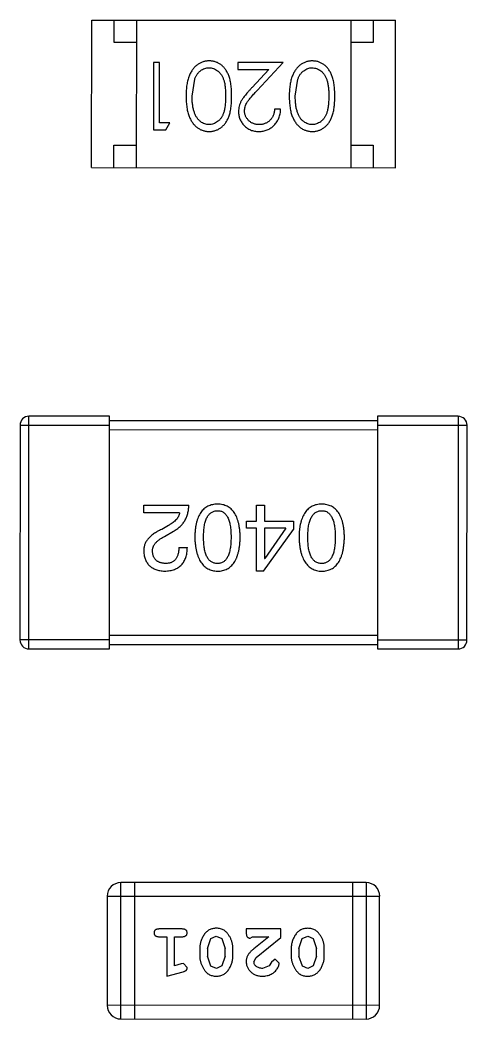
# Model space of a CAD drawing. Header units: inches. Extents: x -29 to 164, y -51 to 83.
# Drawn here: x 120.006 to 121.007, y 1.07 to 3.303 of the extents above; entities that cross this region are included whole.
import ezdxf

# ---------------------------------------------------------------- set-up
doc = ezdxf.new("R2010")
doc.units = ezdxf.units.IN
doc.header["$LTSCALE"] = 1.21
doc.header["$MEASUREMENT"] = 0
doc.layers.get('0').update_dxf_attribs({"linetype": 'CONTINUOUS'})

msp = doc.modelspace()

# ---------------------------------------------------------------- linework, layer by layer
at = {"color": 7, "linetype": 'Continuous'}
for p, q in [((120.1668, 2.9728), (120.1669, 3.3028)), ((120.1669, 3.3028), (120.8469, 3.3027)), ((120.2169, 3.2528), (120.2169, 3.3028)), ((120.2669, 3.3028), (120.2668, 2.9728)), ((120.7469, 3.3027), (120.7468, 2.9727)), ((120.7969, 3.3027), (120.7969, 3.2527)), ((120.8468, 2.9727), (120.8469, 3.3027)), ((120.2669, 3.2528), (120.2169, 3.2528)), ((120.7969, 3.2527), (120.7469, 3.2527)), ((120.305, 3.2075), (120.305, 3.0575)), ((120.3185, 3.2075), (120.305, 3.2075)), ((120.3185, 3.0729), (120.3185, 3.2075)), ((120.4935, 3.2075), (120.4935, 3.1921)), ((120.5954, 3.2075), (120.4935, 3.2075)), ((120.5372, 3.1454), (120.5954, 3.2075)), ((120.4935, 3.1921), (120.5633, 3.1921)), ((120.5633, 3.1921), (120.5258, 3.1521)), ((120.3916, 3.1325), (120.3973, 3.1702)), ((120.6223, 3.1325), (120.628, 3.1702)), ((120.5896, 3.1036), (120.5762, 3.1036)), ((120.3416, 3.0729), (120.3185, 3.0729)), ((120.3327, 3.0575), (120.3416, 3.0729)), ((120.305, 3.0575), (120.3327, 3.0575)), ((120.2168, 2.9728), (120.2168, 3.0228)), ((120.2168, 3.0228), (120.2668, 3.0228)), ((120.7468, 3.0227), (120.7968, 3.0227)), ((120.7968, 3.0227), (120.7968, 2.9727)), ((120.1668, 2.9728), (120.8468, 2.9727)), ((120.0265, 1.8972), (120.0266, 2.4172)), ((120.2066, 2.4172), (120.0266, 2.4172)), ((120.2065, 1.8972), (120.2066, 2.4172)), ((120.8066, 2.417), (120.8065, 1.897)), ((120.9866, 2.417), (120.8066, 2.417)), ((120.9866, 2.417), (120.9865, 1.897)), ((120.0066, 2.3972), (120.0065, 1.9172)), ((120.0066, 2.3972), (120.2066, 2.3972)), ((120.8066, 2.407), (120.2066, 2.4072)), ((120.8066, 2.397), (121.0066, 2.397)), ((121.0065, 1.917), (121.0066, 2.397)), ((120.2066, 2.3872), (120.8066, 2.387)), ((120.2834, 2.2012), (120.2834, 2.2184)), ((120.2834, 2.2184), (120.3842, 2.2184)), ((120.5354, 2.1823), (120.5354, 2.2184)), ((120.5354, 2.2184), (120.5535, 2.2184)), ((120.5535, 2.2184), (120.5534, 2.1823)), ((120.3637, 2.2012), (120.2834, 2.2012)), ((120.3391, 2.1733), (120.3236, 2.1643)), ((120.5133, 2.1667), (120.5133, 2.1823)), ((120.5133, 2.1823), (120.5354, 2.1823)), ((120.5354, 2.1667), (120.5133, 2.1667)), ((120.5354, 2.0708), (120.5354, 2.1667)), ((120.5534, 2.1823), (120.6182, 2.1823)), ((120.5534, 2.1667), (120.5534, 2.0995)), ((120.601, 2.1667), (120.5534, 2.1667)), ((120.601, 2.1667), (120.5542, 2.0995)), ((120.6182, 2.1823), (120.6182, 2.1642)), ((120.3301, 2.1487), (120.3498, 2.1602)), ((120.551, 2.0708), (120.6182, 2.1642)), ((120.3621, 2.1241), (120.3809, 2.1241)), ((120.5534, 2.0995), (120.5542, 2.0995)), ((120.551, 2.0708), (120.5354, 2.0708)), ((120.8065, 1.927), (120.2065, 1.9272)), ((120.2065, 1.9172), (120.0065, 1.9172)), ((120.2065, 1.9072), (120.8065, 1.907)), ((121.0065, 1.917), (120.8065, 1.917)), ((120.0265, 1.8972), (120.2065, 1.8972)), ((120.8065, 1.897), (120.9865, 1.897)), ((120.232, 1.07), (120.232, 1.3748)), ((120.7807, 1.3747), (120.232, 1.3748)), ((120.2625, 1.3748), (120.2624, 1.07)), ((120.7502, 1.3747), (120.7501, 1.0699)), ((120.7807, 1.3747), (120.7806, 1.0699)), ((120.2015, 1.3443), (120.2015, 1.1005)), ((120.2015, 1.3443), (120.8111, 1.3442)), ((120.8111, 1.1004), (120.8111, 1.3442)), ((120.3695, 1.2711), (120.3175, 1.2711)), ((120.3175, 1.2538), (120.3348, 1.2538)), ((120.3348, 1.2538), (120.3348, 1.1657)), ((120.3521, 1.1889), (120.3521, 1.2538)), ((120.3521, 1.2538), (120.3695, 1.2538)), ((120.4333, 1.2496), (120.4456, 1.2554)), ((120.4456, 1.2554), (120.4578, 1.2501)), ((120.5126, 1.2711), (120.5126, 1.2632)), ((120.5897, 1.2711), (120.5126, 1.2711)), ((120.5213, 1.2507), (120.5268, 1.2538)), ((120.5268, 1.2538), (120.563, 1.2538)), ((120.563, 1.2538), (120.5294, 1.2268)), ((120.5347, 1.2072), (120.5897, 1.2522)), ((120.5897, 1.2522), (120.5897, 1.2711)), ((120.6378, 1.2495), (120.6501, 1.2553)), ((120.6501, 1.2553), (120.6623, 1.2501)), ((120.4261, 1.2278), (120.4333, 1.2496)), ((120.4578, 1.2501), (120.4654, 1.2278)), ((120.6306, 1.2278), (120.6378, 1.2495)), ((120.6623, 1.2501), (120.6699, 1.2278)), ((120.4088, 1.2281), (120.4088, 1.2103)), ((120.4261, 1.2278), (120.4261, 1.2106)), ((120.4336, 1.1883), (120.4261, 1.2106)), ((120.4654, 1.2106), (120.4582, 1.1888)), ((120.4654, 1.2106), (120.4654, 1.2278)), ((120.4827, 1.2103), (120.4827, 1.2281)), ((120.5299, 1.1975), (120.5347, 1.2072)), ((120.6133, 1.228), (120.6133, 1.2103)), ((120.6306, 1.2278), (120.6306, 1.2106)), ((120.6382, 1.1883), (120.6306, 1.2106)), ((120.6699, 1.2106), (120.6627, 1.1888)), ((120.6699, 1.2106), (120.6699, 1.2278)), ((120.6872, 1.2103), (120.6872, 1.228)), ((120.3672, 1.193), (120.3521, 1.1889)), ((120.3726, 1.1941), (120.3672, 1.193)), ((120.3805, 1.1848), (120.3726, 1.1941)), ((120.4458, 1.183), (120.4336, 1.1883)), ((120.4582, 1.1888), (120.4458, 1.183)), ((120.5643, 1.1884), (120.5494, 1.183)), ((120.5692, 1.1969), (120.5643, 1.1884)), ((120.5777, 1.2034), (120.5692, 1.1969)), ((120.5865, 1.195), (120.5777, 1.2034)), ((120.6503, 1.183), (120.6382, 1.1883)), ((120.6627, 1.1888), (120.6503, 1.183)), ((120.3348, 1.1657), (120.3714, 1.1756)), ((120.8111, 1.1004), (120.2015, 1.1005)), ((120.232, 1.07), (120.7806, 1.0699))]:
    msp.add_line(p, q, dxfattribs=at)
for centre, radius, start, end in [((120.0266, 2.3972), 0.02, 89.988, 179.988), ((120.9866, 2.397), 0.02, 359.988, 89.988), ((120.0265, 1.9172), 0.02, 179.988, 269.988), ((120.9865, 1.917), 0.02, 269.988, 359.988), ((120.232, 1.3443), 0.0305, 89.988, 179.988), ((120.7807, 1.3442), 0.0305, 359.988, 89.988), ((120.232, 1.1005), 0.0305, 179.988, 269.988), ((120.7806, 1.1004), 0.0305, 269.988, 359.988)]:
    msp.add_arc(centre, radius, start, end, dxfattribs=at)
for points, knots in [([(120.4299, 3.2114), (120.4287, 3.2113), (120.4263, 3.2113), (120.4228, 3.2109), (120.4194, 3.2102), (120.416, 3.2093), (120.4128, 3.2081), (120.4096, 3.2066), (120.4065, 3.2049), (120.4035, 3.2029), (120.4006, 3.2006), (120.3978, 3.1981), (120.3952, 3.1953), (120.3928, 3.1923), (120.3906, 3.189), (120.3885, 3.1854), (120.3866, 3.1816), (120.3848, 3.1775), (120.3832, 3.1732), (120.3819, 3.1684), (120.3807, 3.1633), (120.3797, 3.1579), (120.379, 3.1521), (120.3785, 3.1459), (120.3782, 3.1393), (120.3781, 3.1349), (120.3781, 3.1326)], [0, 0, 0, 0, 0.033824, 0.067298, 0.10028, 0.133019, 0.165736, 0.198792, 0.232372, 0.266409, 0.301016, 0.336196, 0.371972, 0.408574, 0.446394, 0.485225, 0.525372, 0.567224, 0.611081, 0.65775, 0.70702, 0.759235, 0.814484, 0.873227, 0.934937, 1, 1, 1, 1]), ([(120.3973, 3.1702), (120.3976, 3.1713), (120.3984, 3.1733), (120.3997, 3.1763), (120.4012, 3.179), (120.4028, 3.1815), (120.4046, 3.1838), (120.4064, 3.186), (120.4084, 3.1879), (120.4112, 3.1901), (120.4149, 3.1925), (120.4196, 3.1945), (120.4245, 3.1958), (120.4278, 3.1959), (120.4294, 3.196)], [0, 0, 0, 0, 0.075949, 0.148549, 0.218996, 0.286119, 0.351826, 0.416074, 0.478265, 0.540325, 0.660405, 0.774606, 0.887187, 1, 1, 1, 1]), ([(120.4294, 3.196), (120.4311, 3.1959), (120.4344, 3.1957), (120.4393, 3.1944), (120.444, 3.1923), (120.4478, 3.19), (120.4506, 3.1877), (120.4527, 3.1857), (120.4546, 3.1836), (120.4563, 3.1813), (120.458, 3.1788), (120.4594, 3.1761), (120.4608, 3.1732), (120.462, 3.17), (120.4631, 3.1666), (120.4641, 3.1629), (120.4648, 3.1587), (120.4655, 3.1542), (120.4659, 3.1493), (120.4663, 3.144), (120.4666, 3.1384), (120.4666, 3.1345), (120.4666, 3.1325)], [0, 0, 0, 0, 0.060034, 0.120278, 0.182348, 0.247919, 0.281641, 0.315701, 0.350322, 0.385703, 0.421819, 0.459196, 0.497866, 0.538301, 0.58121, 0.628183, 0.679403, 0.734699, 0.794074, 0.858416, 0.927049, 1, 1, 1, 1]), ([(120.48, 3.1326), (120.48, 3.1349), (120.48, 3.1396), (120.4797, 3.1464), (120.4792, 3.1527), (120.4785, 3.1587), (120.4776, 3.1642), (120.4765, 3.1693), (120.4752, 3.1741), (120.4737, 3.1784), (120.472, 3.1824), (120.4701, 3.1861), (120.4681, 3.1896), (120.4659, 3.1928), (120.4636, 3.1958), (120.4612, 3.1985), (120.4585, 3.2009), (120.4557, 3.2031), (120.4528, 3.205), (120.4498, 3.2067), (120.4467, 3.2082), (120.4435, 3.2093), (120.4402, 3.2102), (120.4369, 3.2109), (120.4334, 3.2113), (120.4311, 3.2113), (120.4299, 3.2114)], [0, 0, 0, 0, 0.068113, 0.132564, 0.193427, 0.250218, 0.303569, 0.353576, 0.400235, 0.443586, 0.484619, 0.524292, 0.56238, 0.599049, 0.63494, 0.669782, 0.704009, 0.737842, 0.771098, 0.803896, 0.836415, 0.868639, 0.900715, 0.933378, 0.966213, 1, 1, 1, 1]), ([(120.6607, 3.2113), (120.6595, 3.2113), (120.6571, 3.2113), (120.6536, 3.2108), (120.6501, 3.2102), (120.6468, 3.2092), (120.6435, 3.208), (120.6403, 3.2066), (120.6373, 3.2048), (120.6342, 3.2028), (120.6313, 3.2006), (120.6286, 3.1981), (120.626, 3.1953), (120.6236, 3.1922), (120.6214, 3.1889), (120.6193, 3.1854), (120.6174, 3.1816), (120.6156, 3.1775), (120.614, 3.1731), (120.6126, 3.1684), (120.6115, 3.1633), (120.6105, 3.1578), (120.6098, 3.152), (120.6092, 3.1458), (120.609, 3.1393), (120.6089, 3.1348), (120.6089, 3.1325)], [0, 0, 0, 0, 0.033824, 0.067298, 0.10028, 0.133019, 0.165736, 0.198792, 0.232372, 0.266409, 0.301016, 0.336196, 0.371972, 0.408574, 0.446394, 0.485225, 0.525372, 0.567224, 0.611081, 0.65775, 0.70702, 0.759235, 0.814484, 0.873227, 0.934937, 1, 1, 1, 1]), ([(120.628, 3.1702), (120.6284, 3.1712), (120.6292, 3.1733), (120.6305, 3.1762), (120.632, 3.1789), (120.6336, 3.1815), (120.6353, 3.1838), (120.6372, 3.1859), (120.6392, 3.1878), (120.642, 3.1901), (120.6457, 3.1924), (120.6504, 3.1944), (120.6552, 3.1957), (120.6585, 3.1959), (120.6602, 3.1959)], [0, 0, 0, 0, 0.075949, 0.148549, 0.218996, 0.286119, 0.351826, 0.416074, 0.478265, 0.540325, 0.660405, 0.774606, 0.887187, 1, 1, 1, 1]), ([(120.6602, 3.1959), (120.6619, 3.1958), (120.6652, 3.1957), (120.67, 3.1944), (120.6748, 3.1923), (120.6785, 3.1899), (120.6814, 3.1876), (120.6834, 3.1857), (120.6853, 3.1835), (120.6871, 3.1812), (120.6887, 3.1787), (120.6902, 3.176), (120.6916, 3.1731), (120.6928, 3.17), (120.6939, 3.1666), (120.6948, 3.1628), (120.6956, 3.1587), (120.6963, 3.1542), (120.6967, 3.1493), (120.6971, 3.144), (120.6973, 3.1383), (120.6973, 3.1345), (120.6973, 3.1325)], [0, 0, 0, 0, 0.060034, 0.120278, 0.182348, 0.247919, 0.281641, 0.315701, 0.350322, 0.385703, 0.421819, 0.459196, 0.497866, 0.538301, 0.58121, 0.628183, 0.679403, 0.734699, 0.794074, 0.858416, 0.927049, 1, 1, 1, 1]), ([(120.7108, 3.1325), (120.7108, 3.1349), (120.7108, 3.1395), (120.7105, 3.1463), (120.71, 3.1527), (120.7092, 3.1586), (120.7083, 3.1641), (120.7073, 3.1693), (120.706, 3.174), (120.7045, 3.1783), (120.7028, 3.1823), (120.7009, 3.1861), (120.6989, 3.1895), (120.6967, 3.1927), (120.6944, 3.1957), (120.6919, 3.1984), (120.6893, 3.2009), (120.6865, 3.2031), (120.6836, 3.205), (120.6806, 3.2067), (120.6775, 3.2081), (120.6743, 3.2093), (120.671, 3.2102), (120.6676, 3.2108), (120.6642, 3.2112), (120.6618, 3.2113), (120.6607, 3.2113)], [0, 0, 0, 0, 0.068113, 0.132564, 0.193427, 0.250218, 0.303569, 0.353576, 0.400235, 0.443586, 0.484619, 0.524292, 0.56238, 0.599049, 0.63494, 0.669782, 0.704009, 0.737842, 0.771098, 0.803896, 0.836415, 0.868639, 0.900715, 0.933378, 0.966213, 1, 1, 1, 1]), ([(120.5258, 3.1521), (120.5243, 3.1505), (120.5216, 3.1475), (120.5176, 3.1432), (120.514, 3.1391), (120.5109, 3.1352), (120.508, 3.1316), (120.5055, 3.1282), (120.5034, 3.125), (120.5011, 3.1212), (120.4988, 3.1165), (120.4969, 3.1106), (120.4956, 3.1045), (120.4955, 3.1003), (120.4954, 3.0982)], [0, 0, 0, 0, 0.09953, 0.192079, 0.277712, 0.357454, 0.429648, 0.495771, 0.555538, 0.608657, 0.707578, 0.804328, 0.901298, 1, 1, 1, 1]), ([(120.3781, 3.1326), (120.3781, 3.1303), (120.3782, 3.1258), (120.3785, 3.1192), (120.379, 3.113), (120.3798, 3.1072), (120.3807, 3.1017), (120.3819, 3.0966), (120.3833, 3.0918), (120.3849, 3.0874), (120.3867, 3.0833), (120.3886, 3.0795), (120.3907, 3.0759), (120.393, 3.0726), (120.3954, 3.0696), (120.3979, 3.0668), (120.4007, 3.0643), (120.4035, 3.0621), (120.4065, 3.0601), (120.4096, 3.0584), (120.4128, 3.0569), (120.416, 3.0557), (120.4194, 3.0548), (120.4228, 3.0541), (120.4263, 3.0537), (120.4287, 3.0537), (120.4299, 3.0537)], [0, 0, 0, 0, 0.065278, 0.127205, 0.186168, 0.241675, 0.294115, 0.343609, 0.390387, 0.434463, 0.476646, 0.517002, 0.555936, 0.593716, 0.630057, 0.665601, 0.700745, 0.734917, 0.768681, 0.802087, 0.834849, 0.867433, 0.900138, 0.932806, 0.966212, 1, 1, 1, 1]), ([(120.4294, 3.0691), (120.4278, 3.0691), (120.4245, 3.0693), (120.4196, 3.0705), (120.415, 3.0727), (120.4112, 3.075), (120.4084, 3.0773), (120.4063, 3.0793), (120.4044, 3.0815), (120.4026, 3.084), (120.4009, 3.0867), (120.3993, 3.0897), (120.3979, 3.0929), (120.3965, 3.0963), (120.3954, 3.1), (120.3943, 3.1039), (120.3935, 3.108), (120.3928, 3.1125), (120.3923, 3.1171), (120.3918, 3.122), (120.3916, 3.1272), (120.3916, 3.1307), (120.3916, 3.1325)], [0, 0, 0, 0, 0.059689, 0.119507, 0.181075, 0.246162, 0.279894, 0.314468, 0.350403, 0.387474, 0.426147, 0.466624, 0.508745, 0.553328, 0.600058, 0.649177, 0.700552, 0.754894, 0.811825, 0.871514, 0.934319, 1, 1, 1, 1]), ([(120.4666, 3.1325), (120.4666, 3.1305), (120.4666, 3.1266), (120.4663, 3.1209), (120.4659, 3.1156), (120.4654, 3.1107), (120.4648, 3.1062), (120.464, 3.1021), (120.4631, 3.0983), (120.462, 3.0949), (120.4607, 3.0918), (120.4594, 3.0889), (120.4579, 3.0862), (120.4563, 3.0837), (120.4545, 3.0814), (120.4526, 3.0792), (120.4506, 3.0773), (120.4477, 3.075), (120.444, 3.0727), (120.4393, 3.0705), (120.4344, 3.0693), (120.4311, 3.0691), (120.4294, 3.0691)], [0, 0, 0, 0, 0.073302, 0.142286, 0.206253, 0.266017, 0.321612, 0.372532, 0.419497, 0.462398, 0.502825, 0.541489, 0.579034, 0.615143, 0.650298, 0.684912, 0.718701, 0.752189, 0.817245, 0.879117, 0.939613, 1, 1, 1, 1]), ([(120.4299, 3.0537), (120.431, 3.0537), (120.4334, 3.0537), (120.4368, 3.0541), (120.4402, 3.0548), (120.4435, 3.0557), (120.4467, 3.0569), (120.4498, 3.0584), (120.4529, 3.0601), (120.4558, 3.062), (120.4586, 3.0642), (120.4613, 3.0667), (120.4637, 3.0694), (120.4661, 3.0724), (120.4682, 3.0756), (120.4703, 3.079), (120.4721, 3.0827), (120.4738, 3.0867), (120.4752, 3.091), (120.4765, 3.0957), (120.4776, 3.1008), (120.4785, 3.1063), (120.4792, 3.1123), (120.4797, 3.1187), (120.48, 3.1255), (120.48, 3.1302), (120.48, 3.1326)], [0, 0, 0, 0, 0.033742, 0.066533, 0.099153, 0.13154, 0.164087, 0.196563, 0.229707, 0.263315, 0.297504, 0.331686, 0.366482, 0.4021, 0.438958, 0.476748, 0.515985, 0.556589, 0.599519, 0.645765, 0.695487, 0.748721, 0.805687, 0.866754, 0.931405, 1, 1, 1, 1]), ([(120.5089, 3.0994), (120.5089, 3.1011), (120.5091, 3.1043), (120.5101, 3.1091), (120.5118, 3.1137), (120.5138, 3.1176), (120.5158, 3.1207), (120.5177, 3.1234), (120.5201, 3.1263), (120.5227, 3.1296), (120.5258, 3.1331), (120.5293, 3.1369), (120.5331, 3.1411), (120.5358, 3.1439), (120.5372, 3.1454)], [0, 0, 0, 0, 0.088014, 0.174976, 0.2638, 0.355443, 0.406413, 0.465519, 0.533076, 0.609353, 0.693899, 0.787171, 0.889197, 1, 1, 1, 1]), ([(120.6089, 3.1325), (120.6089, 3.1302), (120.609, 3.1257), (120.6092, 3.1192), (120.6098, 3.113), (120.6105, 3.1071), (120.6115, 3.1016), (120.6126, 3.0965), (120.6141, 3.0918), (120.6156, 3.0874), (120.6175, 3.0833), (120.6194, 3.0794), (120.6215, 3.0759), (120.6237, 3.0726), (120.6261, 3.0695), (120.6287, 3.0668), (120.6314, 3.0642), (120.6343, 3.062), (120.6373, 3.06), (120.6404, 3.0583), (120.6435, 3.0569), (120.6468, 3.0557), (120.6501, 3.0547), (120.6536, 3.0541), (120.6571, 3.0537), (120.6594, 3.0536), (120.6606, 3.0536)], [0, 0, 0, 0, 0.065278, 0.127205, 0.186168, 0.241675, 0.294115, 0.343609, 0.390387, 0.434463, 0.476646, 0.517002, 0.555936, 0.593716, 0.630057, 0.665601, 0.700745, 0.734917, 0.768681, 0.802087, 0.834849, 0.867433, 0.900138, 0.932806, 0.966212, 1, 1, 1, 1]), ([(120.6602, 3.069), (120.6585, 3.0691), (120.6553, 3.0693), (120.6504, 3.0705), (120.6457, 3.0727), (120.642, 3.075), (120.6391, 3.0773), (120.6371, 3.0793), (120.6351, 3.0815), (120.6333, 3.084), (120.6316, 3.0867), (120.6301, 3.0896), (120.6286, 3.0928), (120.6273, 3.0962), (120.6262, 3.0999), (120.6251, 3.1038), (120.6243, 3.108), (120.6235, 3.1124), (120.623, 3.1171), (120.6226, 3.122), (120.6224, 3.1271), (120.6224, 3.1307), (120.6223, 3.1325)], [0, 0, 0, 0, 0.059689, 0.119507, 0.181075, 0.246162, 0.279894, 0.314468, 0.350403, 0.387474, 0.426147, 0.466624, 0.508745, 0.553328, 0.600058, 0.649177, 0.700552, 0.754894, 0.811825, 0.871514, 0.934319, 1, 1, 1, 1]), ([(120.6973, 3.1325), (120.6973, 3.1304), (120.6973, 3.1265), (120.6971, 3.1209), (120.6967, 3.1156), (120.6962, 3.1107), (120.6956, 3.1062), (120.6948, 3.102), (120.6939, 3.0983), (120.6928, 3.0949), (120.6915, 3.0917), (120.6902, 3.0888), (120.6887, 3.0861), (120.687, 3.0836), (120.6853, 3.0813), (120.6834, 3.0792), (120.6814, 3.0772), (120.6785, 3.075), (120.6748, 3.0726), (120.6701, 3.0705), (120.6652, 3.0693), (120.6618, 3.0691), (120.6602, 3.069)], [0, 0, 0, 0, 0.073302, 0.142286, 0.206253, 0.266017, 0.321612, 0.372532, 0.419497, 0.462398, 0.502825, 0.541489, 0.579034, 0.615143, 0.650298, 0.684912, 0.718701, 0.752189, 0.817245, 0.879117, 0.939613, 1, 1, 1, 1]), ([(120.6606, 3.0536), (120.6618, 3.0536), (120.6641, 3.0537), (120.6676, 3.0541), (120.671, 3.0547), (120.6743, 3.0557), (120.6775, 3.0568), (120.6806, 3.0583), (120.6836, 3.06), (120.6866, 3.062), (120.6894, 3.0642), (120.6921, 3.0666), (120.6945, 3.0694), (120.6968, 3.0723), (120.699, 3.0755), (120.701, 3.079), (120.7028, 3.0827), (120.7045, 3.0866), (120.706, 3.0909), (120.7073, 3.0956), (120.7084, 3.1007), (120.7092, 3.1063), (120.7099, 3.1122), (120.7104, 3.1186), (120.7108, 3.1254), (120.7108, 3.1301), (120.7108, 3.1325)], [0, 0, 0, 0, 0.033742, 0.066533, 0.099153, 0.13154, 0.164087, 0.196563, 0.229707, 0.263315, 0.297504, 0.331686, 0.366482, 0.4021, 0.438958, 0.476748, 0.515985, 0.556589, 0.599519, 0.645765, 0.695487, 0.748721, 0.805687, 0.866754, 0.931405, 1, 1, 1, 1]), ([(120.4954, 3.0982), (120.4954, 3.0968), (120.4955, 3.0938), (120.4961, 3.0895), (120.4971, 3.0854), (120.4984, 3.0814), (120.5003, 3.0775), (120.5024, 3.0738), (120.505, 3.0702), (120.5079, 3.0669), (120.5111, 3.0637), (120.5146, 3.0611), (120.5184, 3.0588), (120.5224, 3.0569), (120.5266, 3.0554), (120.5311, 3.0544), (120.5358, 3.0538), (120.5391, 3.0537), (120.5407, 3.0536)], [0, 0, 0, 0, 0.06271, 0.123347, 0.183401, 0.242828, 0.302097, 0.36242, 0.423725, 0.487032, 0.550491, 0.612709, 0.674265, 0.73617, 0.799211, 0.863483, 0.930525, 1, 1, 1, 1]), ([(120.5414, 3.069), (120.5403, 3.0691), (120.5381, 3.0691), (120.5348, 3.0695), (120.5317, 3.0702), (120.5288, 3.0712), (120.5259, 3.0725), (120.5232, 3.074), (120.5207, 3.0759), (120.5183, 3.078), (120.5161, 3.0803), (120.5142, 3.0827), (120.5125, 3.0852), (120.5112, 3.0878), (120.5101, 3.0906), (120.5094, 3.0934), (120.5089, 3.0964), (120.5089, 3.0984), (120.5089, 3.0994)], [0, 0, 0, 0, 0.068027, 0.133505, 0.19695, 0.26027, 0.322741, 0.384982, 0.448465, 0.513424, 0.578224, 0.640011, 0.700094, 0.760067, 0.819012, 0.877878, 0.938035, 1, 1, 1, 1]), ([(120.5407, 3.0536), (120.5424, 3.0537), (120.5457, 3.0538), (120.5505, 3.0544), (120.5551, 3.0555), (120.5596, 3.0571), (120.5638, 3.0591), (120.5678, 3.0615), (120.5716, 3.0643), (120.5752, 3.0677), (120.5784, 3.0713), (120.5813, 3.0752), (120.5837, 3.0793), (120.5858, 3.0837), (120.5874, 3.0883), (120.5886, 3.0932), (120.5894, 3.0983), (120.5895, 3.1018), (120.5896, 3.1036)], [0, 0, 0, 0, 0.06445, 0.126725, 0.187421, 0.247417, 0.306749, 0.366595, 0.427749, 0.490235, 0.553031, 0.614805, 0.676505, 0.738096, 0.801021, 0.864897, 0.931209, 1, 1, 1, 1]), ([(120.5762, 3.1036), (120.576, 3.1023), (120.5758, 3.0997), (120.5751, 3.0959), (120.5741, 3.0924), (120.5729, 3.089), (120.5714, 3.086), (120.5696, 3.0831), (120.5676, 3.0805), (120.5654, 3.0781), (120.5629, 3.076), (120.5603, 3.0741), (120.5575, 3.0725), (120.5546, 3.0713), (120.5515, 3.0703), (120.5483, 3.0695), (120.5449, 3.0691), (120.5426, 3.0691), (120.5414, 3.069)], [0, 0, 0, 0, 0.073648, 0.143686, 0.210962, 0.275557, 0.338064, 0.399311, 0.4594, 0.51934, 0.579024, 0.637809, 0.695959, 0.754122, 0.813113, 0.873453, 0.935561, 1, 1, 1, 1]), ([(120.3498, 2.1602), (120.3512, 2.161), (120.3539, 2.1625), (120.3577, 2.165), (120.3613, 2.1677), (120.3646, 2.1706), (120.3676, 2.1736), (120.3704, 2.1768), (120.373, 2.1802), (120.3753, 2.1837), (120.3773, 2.1875), (120.3791, 2.1914), (120.3806, 2.1955), (120.3818, 2.1997), (120.3828, 2.2041), (120.3835, 2.2087), (120.3841, 2.2135), (120.3842, 2.2167), (120.3842, 2.2184)], [0, 0, 0, 0, 0.065828, 0.130094, 0.192451, 0.254037, 0.313974, 0.373757, 0.433048, 0.492243, 0.551902, 0.611758, 0.672678, 0.734814, 0.798569, 0.863693, 0.930488, 1, 1, 1, 1]), ([(120.4484, 2.2208), (120.4464, 2.2207), (120.4425, 2.2206), (120.4369, 2.2196), (120.4316, 2.2181), (120.4267, 2.216), (120.4222, 2.2134), (120.418, 2.2102), (120.4143, 2.2064), (120.4109, 2.202), (120.4079, 2.1971), (120.4053, 2.1916), (120.4031, 2.1855), (120.4012, 2.1789), (120.3997, 2.1718), (120.3986, 2.164), (120.3978, 2.1557), (120.3976, 2.15), (120.3975, 2.1471)], [0, 0, 0, 0, 0.059134, 0.115603, 0.169236, 0.221572, 0.273254, 0.32474, 0.377319, 0.431815, 0.488555, 0.548609, 0.612242, 0.680182, 0.75251, 0.829782, 0.91231, 1, 1, 1, 1]), ([(120.4992, 2.1471), (120.4991, 2.15), (120.4989, 2.1557), (120.4981, 2.164), (120.497, 2.1717), (120.4955, 2.1789), (120.4936, 2.1855), (120.4914, 2.1915), (120.4888, 2.1971), (120.4858, 2.202), (120.4824, 2.2064), (120.4787, 2.2101), (120.4745, 2.2134), (120.47, 2.216), (120.4651, 2.2181), (120.4599, 2.2196), (120.4542, 2.2206), (120.4503, 2.2207), (120.4484, 2.2208)], [0, 0, 0, 0, 0.087693, 0.170223, 0.247496, 0.319826, 0.387768, 0.451403, 0.511459, 0.568358, 0.622671, 0.675251, 0.726739, 0.778422, 0.830759, 0.884394, 0.940865, 1, 1, 1, 1]), ([(120.6815, 2.2208), (120.6795, 2.2207), (120.6756, 2.2205), (120.67, 2.2196), (120.6648, 2.2181), (120.6599, 2.216), (120.6553, 2.2133), (120.6512, 2.2101), (120.6474, 2.2063), (120.6441, 2.2019), (120.6411, 2.197), (120.6385, 2.1915), (120.6362, 2.1855), (120.6344, 2.1789), (120.6328, 2.1717), (120.6317, 2.164), (120.631, 2.1557), (120.6308, 2.15), (120.6307, 2.147)], [0, 0, 0, 0, 0.059134, 0.115603, 0.169236, 0.221572, 0.273254, 0.32474, 0.377319, 0.431815, 0.488555, 0.548609, 0.612242, 0.680182, 0.75251, 0.829782, 0.91231, 1, 1, 1, 1]), ([(120.7323, 2.147), (120.7322, 2.15), (120.732, 2.1557), (120.7312, 2.164), (120.7302, 2.1717), (120.7286, 2.1789), (120.7268, 2.1855), (120.7245, 2.1915), (120.7219, 2.197), (120.7189, 2.2019), (120.7156, 2.2063), (120.7118, 2.2101), (120.7077, 2.2133), (120.7032, 2.216), (120.6983, 2.218), (120.693, 2.2196), (120.6874, 2.2205), (120.6835, 2.2207), (120.6815, 2.2208)], [0, 0, 0, 0, 0.087693, 0.170223, 0.247496, 0.319826, 0.387768, 0.451403, 0.511459, 0.568358, 0.622671, 0.675251, 0.726739, 0.778422, 0.830759, 0.884394, 0.940865, 1, 1, 1, 1]), ([(120.3637, 2.2012), (120.3635, 2.1999), (120.363, 2.1973), (120.3613, 2.1935), (120.3592, 2.1898), (120.3563, 2.1863), (120.3529, 2.1828), (120.3489, 2.1795), (120.3443, 2.1763), (120.3409, 2.1743), (120.3391, 2.1733)], [0, 0, 0, 0, 0.103034, 0.208166, 0.318255, 0.434664, 0.559728, 0.695394, 0.841708, 1, 1, 1, 1]), ([(120.4172, 2.1471), (120.4172, 2.1494), (120.4173, 2.154), (120.4176, 2.1606), (120.4182, 2.1667), (120.4191, 2.1725), (120.4201, 2.1777), (120.4215, 2.1826), (120.423, 2.1869), (120.4249, 2.1909), (120.427, 2.1944), (120.4293, 2.1974), (120.4318, 2.2), (120.4347, 2.2021), (120.4377, 2.2038), (120.4411, 2.2051), (120.4446, 2.2059), (120.4471, 2.206), (120.4484, 2.2061)], [0, 0, 0, 0, 0.094834, 0.184067, 0.267029, 0.344713, 0.417334, 0.484367, 0.546941, 0.604717, 0.65953, 0.710539, 0.759381, 0.806382, 0.853027, 0.900623, 0.949121, 1, 1, 1, 1]), ([(120.4484, 2.2061), (120.4496, 2.206), (120.452, 2.2059), (120.4555, 2.2053), (120.4587, 2.2041), (120.4617, 2.2024), (120.4644, 2.2004), (120.4669, 2.1978), (120.4692, 2.1948), (120.4712, 2.1913), (120.473, 2.1873), (120.4745, 2.1829), (120.4758, 2.1781), (120.4769, 2.1728), (120.4777, 2.167), (120.4782, 2.1608), (120.4786, 2.1541), (120.4786, 2.1494), (120.4787, 2.1471)], [0, 0, 0, 0, 0.049766, 0.097012, 0.143225, 0.188786, 0.235079, 0.282962, 0.333687, 0.387747, 0.445963, 0.508657, 0.576545, 0.649868, 0.72822, 0.812712, 0.903543, 1, 1, 1, 1]), ([(120.6503, 2.147), (120.6504, 2.1494), (120.6504, 2.1539), (120.6508, 2.1605), (120.6514, 2.1667), (120.6522, 2.1724), (120.6533, 2.1777), (120.6546, 2.1825), (120.6562, 2.1869), (120.658, 2.1908), (120.6601, 2.1943), (120.6624, 2.1974), (120.665, 2.2), (120.6678, 2.2021), (120.6709, 2.2038), (120.6742, 2.205), (120.6778, 2.2058), (120.6802, 2.206), (120.6815, 2.206)], [0, 0, 0, 0, 0.094834, 0.184067, 0.267029, 0.344713, 0.417334, 0.484367, 0.546941, 0.604717, 0.65953, 0.710539, 0.759381, 0.806382, 0.853027, 0.900623, 0.949121, 1, 1, 1, 1]), ([(120.6815, 2.206), (120.6827, 2.206), (120.6851, 2.2059), (120.6886, 2.2052), (120.6919, 2.2041), (120.6948, 2.2024), (120.6976, 2.2003), (120.7001, 2.1977), (120.7023, 2.1947), (120.7043, 2.1912), (120.7061, 2.1873), (120.7077, 2.1829), (120.7089, 2.178), (120.71, 2.1727), (120.7108, 2.1669), (120.7114, 2.1607), (120.7118, 2.154), (120.7118, 2.1494), (120.7118, 2.147)], [0, 0, 0, 0, 0.049766, 0.097012, 0.143225, 0.188786, 0.235079, 0.282962, 0.333687, 0.387747, 0.445963, 0.508657, 0.576545, 0.649868, 0.72822, 0.812712, 0.903543, 1, 1, 1, 1]), ([(120.3236, 2.1643), (120.3219, 2.1635), (120.3186, 2.162), (120.3138, 2.1595), (120.3095, 2.1569), (120.3054, 2.1543), (120.3017, 2.1515), (120.2983, 2.1486), (120.2953, 2.1457), (120.2926, 2.1427), (120.2903, 2.1395), (120.2883, 2.1363), (120.2866, 2.133), (120.2852, 2.1296), (120.2843, 2.1261), (120.2836, 2.1225), (120.2833, 2.1189), (120.2834, 2.1164), (120.2834, 2.1151)], [0, 0, 0, 0, 0.082731, 0.161257, 0.236138, 0.307554, 0.375712, 0.440848, 0.502916, 0.562567, 0.619798, 0.675716, 0.73039, 0.78386, 0.837315, 0.890547, 0.944917, 1, 1, 1, 1]), ([(120.3031, 2.1143), (120.303, 2.1151), (120.3029, 2.1167), (120.3031, 2.1191), (120.3035, 2.1215), (120.3041, 2.1239), (120.305, 2.1262), (120.3061, 2.1284), (120.3074, 2.1306), (120.309, 2.1328), (120.3108, 2.135), (120.3129, 2.137), (120.3152, 2.1391), (120.3177, 2.1411), (120.3205, 2.1431), (120.3235, 2.145), (120.3267, 2.1469), (120.329, 2.1481), (120.3301, 2.1487)], [0, 0, 0, 0, 0.052237, 0.103888, 0.155485, 0.207395, 0.259864, 0.31356, 0.369176, 0.4266, 0.486836, 0.550048, 0.61567, 0.685271, 0.75824, 0.834614, 0.915635, 1, 1, 1, 1]), ([(120.3975, 2.1471), (120.3977, 2.1441), (120.3979, 2.1382), (120.3988, 2.1297), (120.4, 2.1218), (120.4015, 2.1145), (120.4034, 2.1077), (120.4057, 2.1015), (120.4083, 2.0958), (120.4113, 2.0907), (120.4147, 2.0862), (120.4184, 2.0823), (120.4225, 2.0789), (120.427, 2.0761), (120.4318, 2.0739), (120.437, 2.0723), (120.4425, 2.0712), (120.4464, 2.071), (120.4483, 2.0708)], [0, 0, 0, 0, 0.088475, 0.171606, 0.249595, 0.322626, 0.391327, 0.455765, 0.516374, 0.573675, 0.628522, 0.681161, 0.732559, 0.783563, 0.83504, 0.887639, 0.942585, 1, 1, 1, 1]), ([(120.4483, 2.0881), (120.4471, 2.0881), (120.4446, 2.0882), (120.441, 2.0889), (120.4377, 2.09), (120.4346, 2.0917), (120.4318, 2.0938), (120.4292, 2.0963), (120.4269, 2.0994), (120.4248, 2.1029), (120.423, 2.1068), (120.4215, 2.1112), (120.4201, 2.1161), (120.419, 2.1214), (120.4182, 2.1271), (120.4176, 2.1334), (120.4173, 2.1401), (120.4172, 2.1447), (120.4172, 2.1471)], [0, 0, 0, 0, 0.050604, 0.098688, 0.145699, 0.191791, 0.238625, 0.286717, 0.337546, 0.391814, 0.449755, 0.512106, 0.579685, 0.652048, 0.730262, 0.814146, 0.904281, 1, 1, 1, 1]), ([(120.4787, 2.1471), (120.4786, 2.1447), (120.4786, 2.1401), (120.4782, 2.1334), (120.4777, 2.1271), (120.4769, 2.1214), (120.4757, 2.1161), (120.4745, 2.1112), (120.473, 2.1068), (120.4712, 2.1029), (120.4692, 2.0994), (120.4669, 2.0963), (120.4644, 2.0938), (120.4617, 2.0917), (120.4587, 2.09), (120.4554, 2.0889), (120.4519, 2.0882), (120.4496, 2.0881), (120.4483, 2.0881)], [0, 0, 0, 0, 0.096452, 0.187278, 0.271765, 0.350519, 0.423437, 0.491321, 0.554011, 0.612224, 0.666281, 0.717003, 0.764884, 0.811423, 0.856783, 0.902993, 0.950236, 1, 1, 1, 1]), ([(120.4483, 2.0708), (120.4503, 2.0709), (120.4542, 2.0711), (120.4598, 2.0721), (120.4651, 2.0737), (120.47, 2.0758), (120.4745, 2.0785), (120.4786, 2.0819), (120.4824, 2.0858), (120.4857, 2.0903), (120.4888, 2.0954), (120.4914, 2.1011), (120.4936, 2.1073), (120.4955, 2.1142), (120.497, 2.1216), (120.4981, 2.1295), (120.4989, 2.1381), (120.4991, 2.144), (120.4992, 2.1471)], [0, 0, 0, 0, 0.057911, 0.113262, 0.165956, 0.217443, 0.268511, 0.319665, 0.372, 0.426129, 0.483365, 0.543779, 0.607756, 0.676562, 0.749704, 0.827713, 0.911177, 1, 1, 1, 1]), ([(120.6307, 2.147), (120.6308, 2.144), (120.6311, 2.1382), (120.6319, 2.1297), (120.6331, 2.1218), (120.6346, 2.1144), (120.6365, 2.1076), (120.6388, 2.1014), (120.6414, 2.0958), (120.6445, 2.0907), (120.6478, 2.0862), (120.6516, 2.0822), (120.6557, 2.0788), (120.6601, 2.0761), (120.665, 2.0739), (120.6701, 2.0722), (120.6757, 2.0711), (120.6795, 2.0709), (120.6815, 2.0708)], [0, 0, 0, 0, 0.088475, 0.171606, 0.249595, 0.322626, 0.391327, 0.455765, 0.516374, 0.573675, 0.628522, 0.681161, 0.732559, 0.783563, 0.83504, 0.887639, 0.942585, 1, 1, 1, 1]), ([(120.6815, 2.088), (120.6802, 2.0881), (120.6778, 2.0882), (120.6742, 2.0888), (120.6709, 2.09), (120.6678, 2.0916), (120.665, 2.0937), (120.6624, 2.0963), (120.6601, 2.0993), (120.658, 2.1028), (120.6562, 2.1068), (120.6546, 2.1112), (120.6533, 2.116), (120.6522, 2.1213), (120.6514, 2.1271), (120.6508, 2.1333), (120.6504, 2.14), (120.6504, 2.1446), (120.6503, 2.147)], [0, 0, 0, 0, 0.050604, 0.098688, 0.145699, 0.191791, 0.238625, 0.286717, 0.337546, 0.391814, 0.449755, 0.512106, 0.579685, 0.652048, 0.730262, 0.814146, 0.904281, 1, 1, 1, 1]), ([(120.6815, 2.0708), (120.6835, 2.0709), (120.6873, 2.0711), (120.693, 2.072), (120.6982, 2.0736), (120.7031, 2.0757), (120.7077, 2.0785), (120.7118, 2.0818), (120.7155, 2.0858), (120.7189, 2.0903), (120.7219, 2.0954), (120.7245, 2.101), (120.7268, 2.1073), (120.7286, 2.1141), (120.7301, 2.1215), (120.7312, 2.1295), (120.732, 2.1381), (120.7322, 2.144), (120.7323, 2.147)], [0, 0, 0, 0, 0.057911, 0.113262, 0.165956, 0.217443, 0.268511, 0.319665, 0.372, 0.426129, 0.483365, 0.543779, 0.607756, 0.676562, 0.749704, 0.827713, 0.911177, 1, 1, 1, 1]), ([(120.7118, 2.147), (120.7118, 2.1446), (120.7118, 2.14), (120.7114, 2.1333), (120.7108, 2.1271), (120.71, 2.1213), (120.7089, 2.116), (120.7077, 2.1111), (120.7061, 2.1067), (120.7043, 2.1028), (120.7023, 2.0993), (120.7001, 2.0963), (120.6976, 2.0937), (120.6948, 2.0916), (120.6918, 2.09), (120.6886, 2.0888), (120.6851, 2.0882), (120.6827, 2.0881), (120.6815, 2.088)], [0, 0, 0, 0, 0.096452, 0.187278, 0.271765, 0.350519, 0.423437, 0.491321, 0.554011, 0.612224, 0.666281, 0.717003, 0.764884, 0.811423, 0.856783, 0.902993, 0.950236, 1, 1, 1, 1]), ([(120.3301, 2.0709), (120.3321, 2.071), (120.3361, 2.0712), (120.3418, 2.072), (120.3471, 2.0731), (120.352, 2.0747), (120.3565, 2.0767), (120.3607, 2.079), (120.3645, 2.0818), (120.3679, 2.0849), (120.3709, 2.0885), (120.3735, 2.0924), (120.3757, 2.0968), (120.3775, 2.1015), (120.379, 2.1066), (120.3801, 2.1121), (120.3807, 2.118), (120.3809, 2.122), (120.3809, 2.1241)], [0, 0, 0, 0, 0.07282, 0.141057, 0.2062, 0.267672, 0.326735, 0.383519, 0.439188, 0.494454, 0.549628, 0.605958, 0.66397, 0.72402, 0.787502, 0.854127, 0.925065, 1, 1, 1, 1]), ([(120.3621, 2.1241), (120.362, 2.1227), (120.3619, 2.1199), (120.3615, 2.1158), (120.3609, 2.1119), (120.36, 2.1084), (120.3589, 2.1052), (120.3576, 2.1022), (120.3561, 2.0995), (120.3543, 2.0971), (120.3524, 2.0949), (120.3502, 2.0931), (120.3478, 2.0915), (120.3452, 2.0903), (120.3423, 2.0893), (120.3393, 2.0886), (120.336, 2.0882), (120.3337, 2.0881), (120.3326, 2.0881)], [0, 0, 0, 0, 0.082594, 0.15978, 0.232961, 0.301462, 0.365595, 0.426678, 0.484662, 0.540809, 0.595146, 0.648401, 0.702272, 0.757102, 0.813447, 0.872233, 0.934055, 1, 1, 1, 1]), ([(120.2834, 2.1151), (120.2835, 2.1134), (120.2838, 2.1101), (120.2846, 2.1054), (120.2857, 2.1009), (120.2872, 2.0967), (120.2889, 2.0928), (120.291, 2.0893), (120.2935, 2.086), (120.2962, 2.0831), (120.2994, 2.0805), (120.3028, 2.0782), (120.3065, 2.0762), (120.3106, 2.0744), (120.315, 2.0731), (120.3198, 2.072), (120.3248, 2.0712), (120.3283, 2.071), (120.3301, 2.0709)], [0, 0, 0, 0, 0.070688, 0.137741, 0.201612, 0.262778, 0.321223, 0.378455, 0.434411, 0.490146, 0.546362, 0.603392, 0.662208, 0.723401, 0.787372, 0.85442, 0.925153, 1, 1, 1, 1]), ([(120.3326, 2.0881), (120.3314, 2.0881), (120.3293, 2.0883), (120.3261, 2.0886), (120.3231, 2.0892), (120.3203, 2.09), (120.3177, 2.091), (120.3154, 2.0921), (120.3132, 2.0935), (120.3112, 2.095), (120.3095, 2.0968), (120.3079, 2.0987), (120.3066, 2.1008), (120.3055, 2.1032), (120.3046, 2.1057), (120.3038, 2.1084), (120.3033, 2.1113), (120.3032, 2.1133), (120.3031, 2.1143)], [0, 0, 0, 0, 0.076112, 0.148436, 0.216883, 0.281466, 0.34298, 0.402356, 0.459881, 0.51546, 0.571111, 0.62658, 0.683162, 0.741007, 0.801404, 0.863825, 0.930544, 1, 1, 1, 1]), ([(120.3175, 1.2711), (120.3166, 1.2711), (120.315, 1.2711), (120.3126, 1.2706), (120.3107, 1.2699), (120.3091, 1.2688), (120.308, 1.2675), (120.3071, 1.266), (120.3066, 1.2643), (120.3066, 1.2631), (120.3065, 1.2625)], [0, 0, 0, 0, 0.169012, 0.317488, 0.445429, 0.560977, 0.67065, 0.776666, 0.88492, 1, 1, 1, 1]), ([(120.3065, 1.2625), (120.3066, 1.2619), (120.3066, 1.2607), (120.3071, 1.259), (120.308, 1.2575), (120.3091, 1.2562), (120.3107, 1.2551), (120.3126, 1.2544), (120.315, 1.2539), (120.3166, 1.2539), (120.3175, 1.2538)], [0, 0, 0, 0, 0.11517, 0.223509, 0.328254, 0.438012, 0.553651, 0.682263, 0.830856, 1, 1, 1, 1]), ([(120.3805, 1.2625), (120.3804, 1.2631), (120.3804, 1.2643), (120.3799, 1.266), (120.379, 1.2675), (120.3779, 1.2688), (120.3763, 1.2699), (120.3744, 1.2706), (120.372, 1.2711), (120.3704, 1.2711), (120.3695, 1.2711)], [0, 0, 0, 0, 0.115051, 0.223278, 0.329269, 0.437893, 0.554681, 0.682591, 0.83103, 1, 1, 1, 1]), ([(120.3695, 1.2538), (120.3703, 1.2539), (120.372, 1.2539), (120.3744, 1.2544), (120.3763, 1.2551), (120.3779, 1.2562), (120.379, 1.2575), (120.3799, 1.259), (120.3804, 1.2607), (120.3804, 1.2619), (120.3805, 1.2625)], [0, 0, 0, 0, 0.169102, 0.317658, 0.446239, 0.563118, 0.671828, 0.776546, 0.884858, 1, 1, 1, 1]), ([(120.4457, 1.2727), (120.4442, 1.2727), (120.4414, 1.2726), (120.4373, 1.2719), (120.4335, 1.2708), (120.4299, 1.2692), (120.4266, 1.2671), (120.4235, 1.2646), (120.4207, 1.2617), (120.4183, 1.2583), (120.4161, 1.2547), (120.4141, 1.251), (120.4125, 1.2473), (120.4111, 1.2435), (120.4101, 1.2397), (120.4093, 1.2359), (120.4089, 1.232), (120.4088, 1.2294), (120.4088, 1.2281)], [0, 0, 0, 0, 0.067217, 0.131051, 0.19272, 0.252824, 0.312745, 0.373449, 0.436041, 0.501494, 0.567761, 0.632087, 0.695096, 0.757109, 0.817993, 0.878657, 0.939311, 1, 1, 1, 1]), ([(120.4827, 1.2281), (120.4827, 1.2291), (120.4827, 1.2313), (120.4824, 1.2345), (120.4819, 1.2376), (120.4812, 1.2407), (120.4803, 1.2437), (120.4792, 1.2467), (120.4779, 1.2497), (120.4764, 1.2526), (120.4749, 1.2553), (120.4732, 1.2578), (120.4716, 1.2601), (120.4699, 1.2623), (120.4682, 1.2641), (120.4666, 1.2658), (120.4648, 1.2672), (120.4624, 1.2688), (120.4593, 1.2704), (120.4551, 1.2717), (120.4505, 1.2726), (120.4473, 1.2726), (120.4457, 1.2727)], [0, 0, 0, 0, 0.049886, 0.09882, 0.148132, 0.19689, 0.246038, 0.295176, 0.345305, 0.395692, 0.445312, 0.491875, 0.535813, 0.577009, 0.616081, 0.652689, 0.687585, 0.720206, 0.785062, 0.85223, 0.923759, 1, 1, 1, 1]), ([(120.5126, 1.2632), (120.5126, 1.2622), (120.5127, 1.2602), (120.5131, 1.2575), (120.5138, 1.2552), (120.5148, 1.2535), (120.5162, 1.2522), (120.5177, 1.2513), (120.5194, 1.2507), (120.5206, 1.2507), (120.5213, 1.2507)], [0, 0, 0, 0, 0.1844, 0.34094, 0.473574, 0.586824, 0.690029, 0.789175, 0.890445, 1, 1, 1, 1]), ([(120.6502, 1.2727), (120.6487, 1.2726), (120.6459, 1.2725), (120.6418, 1.2718), (120.638, 1.2707), (120.6344, 1.2691), (120.6311, 1.2671), (120.6281, 1.2646), (120.6253, 1.2616), (120.6228, 1.2582), (120.6206, 1.2546), (120.6186, 1.251), (120.617, 1.2473), (120.6156, 1.2435), (120.6146, 1.2397), (120.6138, 1.2358), (120.6134, 1.232), (120.6133, 1.2294), (120.6133, 1.228)], [0, 0, 0, 0, 0.067217, 0.131051, 0.19272, 0.252824, 0.312745, 0.373449, 0.436041, 0.501494, 0.567761, 0.632087, 0.695096, 0.757109, 0.817993, 0.878657, 0.939311, 1, 1, 1, 1]), ([(120.6872, 1.228), (120.6872, 1.2291), (120.6872, 1.2312), (120.6869, 1.2344), (120.6864, 1.2375), (120.6857, 1.2406), (120.6848, 1.2437), (120.6837, 1.2467), (120.6824, 1.2496), (120.6809, 1.2525), (120.6794, 1.2552), (120.6777, 1.2578), (120.6761, 1.2601), (120.6745, 1.2622), (120.6728, 1.2641), (120.6711, 1.2657), (120.6693, 1.2672), (120.667, 1.2688), (120.6638, 1.2704), (120.6596, 1.2717), (120.655, 1.2725), (120.6518, 1.2726), (120.6502, 1.2727)], [0, 0, 0, 0, 0.049886, 0.09882, 0.148132, 0.19689, 0.246038, 0.295176, 0.345305, 0.395692, 0.445312, 0.491875, 0.535813, 0.577009, 0.616081, 0.652689, 0.687585, 0.720206, 0.785062, 0.85223, 0.923759, 1, 1, 1, 1]), ([(120.4088, 1.2103), (120.4088, 1.2093), (120.4088, 1.2071), (120.4091, 1.2039), (120.4097, 1.2008), (120.4103, 1.1977), (120.4112, 1.1946), (120.4124, 1.1916), (120.4137, 1.1887), (120.4152, 1.1858), (120.4168, 1.1831), (120.4184, 1.1805), (120.42, 1.1782), (120.4217, 1.1761), (120.4234, 1.1742), (120.4251, 1.1726), (120.4269, 1.1711), (120.4292, 1.1696), (120.4324, 1.168), (120.4366, 1.1667), (120.4411, 1.1659), (120.4443, 1.1658), (120.4459, 1.1657)], [0, 0, 0, 0, 0.049855, 0.099516, 0.148482, 0.19758, 0.246804, 0.296268, 0.346517, 0.397047, 0.446826, 0.49336, 0.537801, 0.579207, 0.617974, 0.654833, 0.689171, 0.722088, 0.786392, 0.853518, 0.924186, 1, 1, 1, 1]), ([(120.4459, 1.1657), (120.4473, 1.1658), (120.4502, 1.1658), (120.4542, 1.1665), (120.4581, 1.1677), (120.4617, 1.1692), (120.4649, 1.1713), (120.468, 1.1738), (120.4708, 1.1768), (120.4732, 1.1802), (120.4754, 1.1838), (120.4774, 1.1875), (120.479, 1.1912), (120.4804, 1.1949), (120.4814, 1.1987), (120.4822, 1.2026), (120.4826, 1.2064), (120.4827, 1.209), (120.4827, 1.2103)], [0, 0, 0, 0, 0.06692, 0.130834, 0.19258, 0.252759, 0.312631, 0.373411, 0.436359, 0.501894, 0.568244, 0.632472, 0.69556, 0.757163, 0.818592, 0.878885, 0.939235, 1, 1, 1, 1]), ([(120.5294, 1.2268), (120.5285, 1.226), (120.5268, 1.2245), (120.5244, 1.2223), (120.5223, 1.2202), (120.5204, 1.2182), (120.5188, 1.2163), (120.5175, 1.2146), (120.5164, 1.2129), (120.5152, 1.2109), (120.5142, 1.2083), (120.5133, 1.2051), (120.5127, 1.2018), (120.5126, 1.1996), (120.5126, 1.1985)], [0, 0, 0, 0, 0.103002, 0.197728, 0.285279, 0.365235, 0.437224, 0.502446, 0.560545, 0.611446, 0.707576, 0.80349, 0.900532, 1, 1, 1, 1]), ([(120.6133, 1.2103), (120.6133, 1.2092), (120.6133, 1.2071), (120.6136, 1.2039), (120.6142, 1.2008), (120.6148, 1.1977), (120.6158, 1.1946), (120.6169, 1.1916), (120.6182, 1.1886), (120.6197, 1.1857), (120.6213, 1.183), (120.6229, 1.1805), (120.6246, 1.1781), (120.6262, 1.176), (120.6279, 1.1742), (120.6296, 1.1725), (120.6314, 1.1711), (120.6337, 1.1695), (120.6369, 1.1679), (120.6411, 1.1666), (120.6456, 1.1658), (120.6488, 1.1657), (120.6504, 1.1657)], [0, 0, 0, 0, 0.049855, 0.099516, 0.148482, 0.19758, 0.246804, 0.296268, 0.346517, 0.397047, 0.446826, 0.49336, 0.537801, 0.579207, 0.617974, 0.654833, 0.689171, 0.722088, 0.786392, 0.853518, 0.924186, 1, 1, 1, 1]), ([(120.6504, 1.1657), (120.6519, 1.1657), (120.6547, 1.1658), (120.6587, 1.1665), (120.6626, 1.1676), (120.6662, 1.1692), (120.6695, 1.1713), (120.6725, 1.1738), (120.6753, 1.1767), (120.6778, 1.1801), (120.68, 1.1837), (120.6819, 1.1874), (120.6835, 1.1911), (120.6849, 1.1949), (120.6859, 1.1987), (120.6867, 1.2025), (120.6871, 1.2064), (120.6872, 1.209), (120.6872, 1.2103)], [0, 0, 0, 0, 0.06692, 0.130834, 0.19258, 0.252759, 0.312631, 0.373411, 0.436359, 0.501894, 0.568244, 0.632472, 0.69556, 0.757163, 0.818592, 0.878885, 0.939235, 1, 1, 1, 1]), ([(120.3714, 1.1756), (120.3723, 1.1759), (120.3738, 1.1763), (120.3759, 1.1772), (120.3775, 1.1781), (120.3787, 1.1791), (120.3795, 1.1803), (120.3801, 1.1816), (120.3804, 1.1832), (120.3804, 1.1842), (120.3805, 1.1848)], [0, 0, 0, 0, 0.187321, 0.344927, 0.475328, 0.579604, 0.674244, 0.773631, 0.882025, 1, 1, 1, 1]), ([(120.5126, 1.1985), (120.5126, 1.1974), (120.5127, 1.1952), (120.5132, 1.1919), (120.514, 1.1888), (120.5151, 1.1858), (120.5166, 1.183), (120.5184, 1.1803), (120.5205, 1.1777), (120.5229, 1.1752), (120.5255, 1.173), (120.5284, 1.171), (120.5314, 1.1694), (120.5346, 1.168), (120.538, 1.167), (120.5416, 1.1662), (120.5454, 1.1658), (120.548, 1.1657), (120.5493, 1.1657)], [0, 0, 0, 0, 0.060981, 0.120256, 0.178148, 0.236115, 0.293993, 0.352864, 0.413358, 0.476056, 0.539296, 0.602396, 0.665116, 0.728325, 0.792919, 0.859317, 0.928302, 1, 1, 1, 1]), ([(120.5494, 1.183), (120.548, 1.183), (120.5453, 1.1831), (120.5415, 1.184), (120.5381, 1.1854), (120.5352, 1.1873), (120.5329, 1.1896), (120.5311, 1.192), (120.5301, 1.1947), (120.53, 1.1966), (120.5299, 1.1975)], [0, 0, 0, 0, 0.156344, 0.299348, 0.4327, 0.561, 0.682299, 0.791883, 0.89611, 1, 1, 1, 1]), ([(120.5493, 1.1657), (120.551, 1.1658), (120.5543, 1.1659), (120.5593, 1.1667), (120.564, 1.1682), (120.5685, 1.1701), (120.5726, 1.1726), (120.5763, 1.1754), (120.5794, 1.1787), (120.582, 1.1823), (120.5839, 1.1858), (120.5854, 1.1891), (120.5863, 1.1922), (120.5865, 1.1941), (120.5865, 1.195)], [0, 0, 0, 0, 0.098286, 0.193983, 0.289056, 0.384352, 0.477435, 0.566197, 0.652355, 0.737986, 0.818188, 0.887401, 0.94802, 1, 1, 1, 1])]:
    msp.add_open_spline(points, degree=3, knots=knots, dxfattribs=at)

doc.saveas('drawing.dxf')
